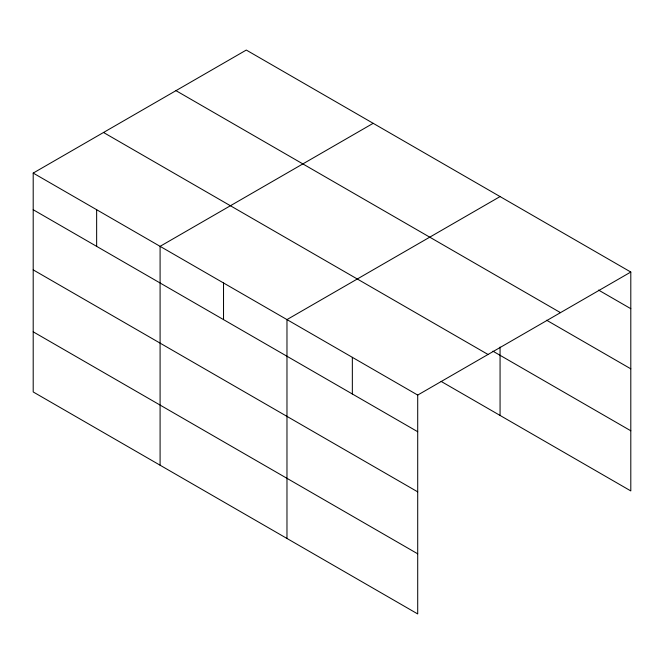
<?xml version="1.0" encoding="UTF-8"?>
<svg xmlns="http://www.w3.org/2000/svg" width="664" height="664" viewBox="0 0 664 664"><rect width="100%" height="100%" fill="white"/><g stroke="black" fill="none" stroke-linecap="round" stroke-linejoin="round"><path stroke-width="1" d="M33.2 173.08L417.706 395.072L417.706 613.943L33.2 391.951L33.2 173.08L246.294 50.057L630.8 272.049L630.8 490.92L441.095 381.393M373.176 123.313L160.09 246.344L160.09 465.207M500.067 196.569L286.972 319.6L286.972 538.471M417.706 395.072L630.8 272.049M598.563 290.085L630.8 308.694M175.968 90.653L560.482 312.644M546.63 320.231L630.8 368.827M492.92 351.181L630.8 430.787M103.518 132.485L488.032 354.476M33.2 209.733L417.706 431.724M33.2 269.866L417.706 491.858M33.2 331.817L417.706 553.809M500.067 347.048L500.067 415.44M352.343 357.34L352.343 393.984M223.527 282.972L223.527 319.616M96.645 209.708L96.645 246.361"/></g></svg>
